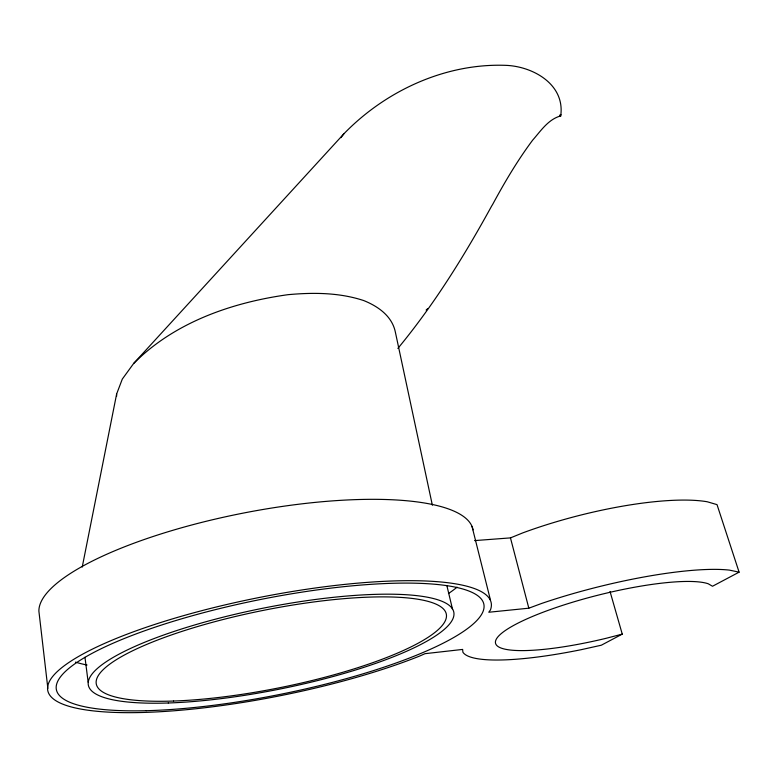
<?xml version="1.0" encoding="UTF-8"?>
<svg xmlns="http://www.w3.org/2000/svg" width="778" height="778" viewBox="0 0 778 778"><rect width="100%" height="100%" fill="white"/><g stroke="black" fill="none" stroke-linecap="round" stroke-linejoin="round"><path stroke-width="1.17" d="M116.632 396.226L116.642 393.969L122.302 379.09L133.641 363.491L343.866 133.826C385.839 90.52 446.095 62.775 506.925 65.391C534.029 66.869 565.343 84.997 560.675 116.087L560.15 116.058C547.965 119.686 540.642 131.132 532.619 140.196C517.496 160.472 504.63 182.285 492.61 204.497L491.618 206.092C464.223 256.011 434.241 304.422 397.869 348.418M82.225 567.074L116.642 393.969M559.732 116.35L560.996 114.697M340.929 137.657L343.866 133.826M133.641 363.491C174.35 322.393 231.825 302.467 288.093 294.668C313.408 292.372 339.325 292.518 363.696 300.551C378.04 306.299 392.131 316.111 395.38 332.196L432.364 505.223M426.12 310.043L427.803 308.603M610.03 591.475L622.254 634.119L601.316 645.215L581.429 649.63A147.908 28.757 -14 0 1 462.881 652.168L462.638 649.426L425.012 653.676L419.789 655.99A225.941 50.249 -11.2 0 1 71.206 706.93A225.941 50.249 -11.2 0 1 229.413 603.884A225.941 50.249 -11.2 0 1 490.422 609.971L488.769 612.247L528.826 608.192L541.517 603.495A147.908 28.757 -14 0 1 729.424 570.118L739.1 572.161L717.024 504.63L707.26 501.771A145.019 34.611 -14.3 0 0 522.777 532.881L510.465 537.89L474.59 540.603M739.1 572.161L712.512 586.252L708.194 583.753A112.878 21.901 -14 0 0 579.493 600.188A112.878 21.901 -14 0 0 496.208 644.748A112.878 21.901 -14 0 0 606.325 638.252L622.254 634.119M560.675 116.087L559.82 114.988L560.15 116.058M510.465 537.89L528.826 608.192M472.022 526.434L490.441 600.013M446.951 585.922L452.543 609.349M84.967 657.254L88.157 682.209M47.866 688.462L38.9 611.236A220.971 60.159 -11 0 1 250.039 511.798A220.971 60.159 -11 0 1 473.043 529.847M457.085 587.166A215.078 54.285 -11.1 0 1 448.459 593.546M87.039 665.015A215.078 54.285 -11.1 0 1 75.466 662.136M146.235 710.703A217.976 48.45 -11.3 0 0 483.041 611.459A217.976 48.45 -11.3 0 0 180.613 619.113A217.976 48.45 -11.3 0 0 146.235 710.703M173.572 701.036A178.444 39.522 -11.3 0 0 446.018 618.87A178.444 39.522 -11.3 0 0 194.13 627.574A178.444 39.522 -11.3 0 0 173.572 701.036M168.262 702.991A186.321 41.292 -11.3 0 0 453.428 617.392A186.321 41.292 -11.3 0 0 191.32 625.969A186.321 41.292 -11.3 0 0 168.262 702.991"/></g></svg>
